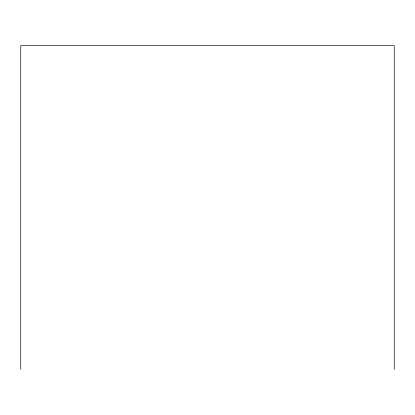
<?xml version="1.0" encoding="UTF-8"?>
<svg xmlns="http://www.w3.org/2000/svg" width="415" height="415" viewBox="0 0 415 415"><rect width="100%" height="100%" fill="white"/><g stroke="black" fill="none" stroke-linecap="round" stroke-linejoin="round"><path stroke-width="0.62" d="M394.25 369.34L394.25 45.66L20.75 45.66L20.75 369.34"/></g></svg>
